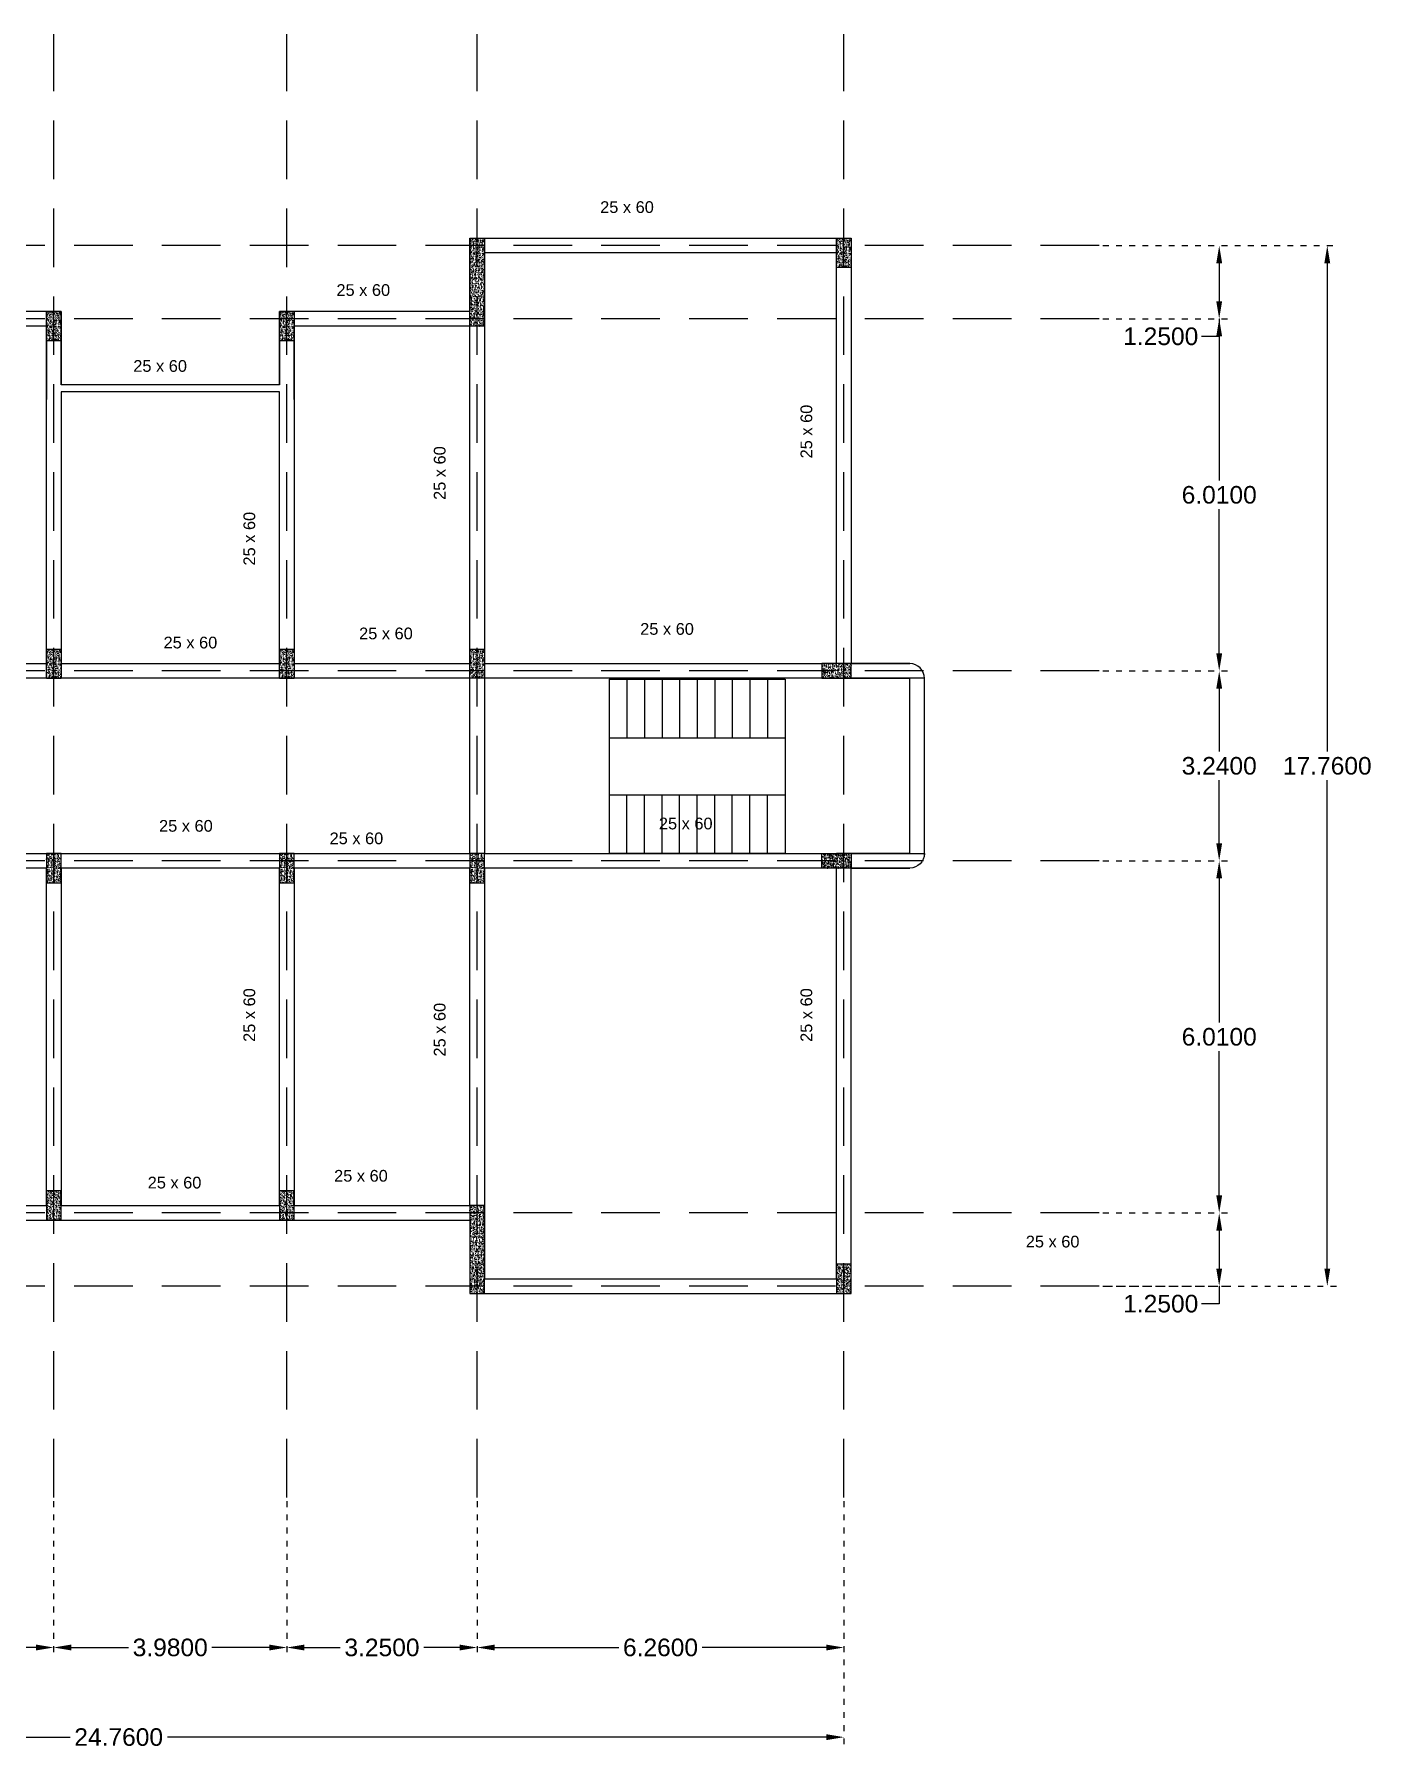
# Model space of a CAD drawing. Header units: inches. Extents: x 19185.4 to 19223.5, y 8696.2 to 8725.5.
# Drawn here: x 19200.67 to 19223.49, y 8696.19 to 8725.45 of the extents above; entities that cross this region are included whole.
import ezdxf

# ---------------------------------------------------------------- set-up
doc = ezdxf.new("R2010")
doc.units = ezdxf.units.IN
doc.header["$MEASUREMENT"] = 0
doc.linetypes.add('DASHEDX2', pattern=[1.5, 1, -0.5])
doc.linetypes.add('DOT2', pattern=[0.125, 0, -0.125])
for name, color, linetype in [('AXIS', 1, 'DASHEDX2'), ('columns', 4, 'Continuous'), ('dimensions', 3, 'DOT2'), ('label', 10, 'Continuous'), ('stairs', 7, 'Continuous'), ('walls', 2, 'Continuous')]:
    doc.layers.add(name, color=color, linetype=linetype)
doc.styles.get("Standard").update_dxf_attribs({"font": 'arial.ttf'})
doc.dimstyles.new('ahmed', dxfattribs={"dimtxt": 0.3, "dimasz": 0.3, "dimexe": 0.18, "dimexo": 0.0625, "dimgap": 0.09, "dimtad": 0, "dimtih": 1, "dimtoh": 1, "dimdec": 4, "dimzin": 0, "dimdsep": 46, "dimtxsty": 'Standard', "dimcen": 0.09, "dimclrt": 256, "dimadec": 0, "dimazin": 0, "dimtfac": 1, "dimtdec": 4, "dimtofl": 0, "dimtmove": 0, "dimatfit": 3, "dimfxl": 1, "dimtolj": 1, "dimtzin": 0, "dimarcsym": 0})
pattern_1 = [(50, (22.0796, 0.86573), (0.07172601826, -0.0062752135), [0.0075, -0.0825]), (355, (22.0796, 0.86573), (-0.01387513336, 0.07521921337), [0.006, -0.066]), (100.45144446, (22.08558, 0.865205), (0.05785088467, 0.0689439991), [0.0063740192, -0.0701142112]), (46.1842, (22.0796, 0.88573), (0.10672413307, -0.01655192808), [0.01125, -0.12375]), (96.6356355, (22.0885, 0.88435), (0.09346619457, 0.0974118601), [0.0095610342, -0.105171376]), (351.184164, (22.0796, 0.88573), (0.0934661945, 0.09741186), [0.009, -0.0990000001]), (21, (22.0896, 0.88073), (0.05969070521, -0.04026188907), [0.0075, -0.0825]), (326, (22.0896, 0.88073), (0.0243315332, 0.0725150045), [0.006, -0.066]), (71.45144474, (22.094576, 0.87737), (0.08402223767, 0.03225311528), [0.006374019, -0.0701142112]), (37.5, (22.079601, 0.865728), (0.001215985532, 0.033289385383), [0, -0.0652, 0, -0.067, 0, -0.06625]), (7.5, (22.0796, 0.865728), (0.026306953744, 0.03944117119), [0, -0.0382, 0, -0.0637, 0, -0.02525]), (327.5, (22.057301, 0.865728), (0.053382243617, -0.002255487173), [0, -0.025, 0, -0.078, 0, -0.1035]), (317.5, (22.0473, 0.86573), (0.05831861693, 0.01001049823), [0, -0.0325, 0, -0.0518, 0, -0.0735])]
pattern_2 = [(50, (25.3296, 2.11573), (0.07172601826, -0.0062752135), [0.0075, -0.0825]), (355, (25.3296, 2.11573), (-0.01387513336, 0.07521921337), [0.006, -0.066]), (100.45144446, (25.33558, 2.115205), (0.05785088467, 0.0689439991), [0.0063740192, -0.0701142112]), (46.1842, (25.3296, 2.13573), (0.10672413307, -0.01655192808), [0.01125, -0.12375]), (96.6356355, (25.3385, 2.13435), (0.09346619457, 0.0974118601), [0.0095610342, -0.105171376]), (351.184164, (25.3296, 2.13573), (0.0934661945, 0.09741186), [0.009, -0.0990000001]), (21, (25.3396, 2.13073), (0.05969070521, -0.04026188907), [0.0075, -0.0825]), (326, (25.3396, 2.13073), (0.0243315332, 0.0725150045), [0.006, -0.066]), (71.45144474, (25.344576, 2.12737), (0.08402223767, 0.03225311528), [0.006374019, -0.0701142112]), (37.5, (25.329601, 2.115728), (0.001215985532, 0.033289385383), [0, -0.0652, 0, -0.067, 0, -0.06625]), (7.5, (25.3296, 2.115728), (0.026306953744, 0.03944117119), [0, -0.0382, 0, -0.0637, 0, -0.02525]), (327.5, (25.307301, 2.115728), (0.053382243617, -0.002255487173), [0, -0.025, 0, -0.078, 0, -0.1035]), (317.5, (25.2973, 2.11573), (0.05831861693, 0.01001049823), [0, -0.0325, 0, -0.0518, 0, -0.0735])]
pattern_3 = [(50, (31.5896, 2.11573), (0.07172601826, -0.0062752135), [0.0075, -0.0825]), (355, (31.5896, 2.11573), (-0.01387513336, 0.07521921337), [0.006, -0.066]), (100.45144446, (31.59558, 2.115205), (0.05785088467, 0.0689439991), [0.0063740192, -0.0701142112]), (46.1842, (31.5896, 2.13573), (0.10672413307, -0.01655192808), [0.01125, -0.12375]), (96.6356355, (31.5985, 2.13435), (0.09346619457, 0.0974118601), [0.0095610342, -0.105171376]), (351.184164, (31.5896, 2.13573), (0.0934661945, 0.09741186), [0.009, -0.0990000001]), (21, (31.5996, 2.13073), (0.05969070521, -0.04026188907), [0.0075, -0.0825]), (326, (31.5996, 2.13073), (0.0243315332, 0.0725150045), [0.006, -0.066]), (71.45144474, (31.604576, 2.12737), (0.08402223767, 0.03225311528), [0.006374019, -0.0701142112]), (37.5, (31.589601, 2.115728), (0.001215985532, 0.033289385383), [0, -0.0652, 0, -0.067, 0, -0.06625]), (7.5, (31.5896, 2.115728), (0.026306953744, 0.03944117119), [0, -0.0382, 0, -0.0637, 0, -0.02525]), (327.5, (31.567301, 2.115728), (0.053382243617, -0.002255487173), [0, -0.025, 0, -0.078, 0, -0.1035]), (317.5, (31.5573, 2.11573), (0.05831861693, 0.01001049823), [0, -0.0325, 0, -0.0518, 0, -0.0735])]
pattern_4 = [(50, (18.0996, 0.86573), (0.07172601826, -0.0062752135), [0.0075, -0.0825]), (355, (18.0996, 0.86573), (-0.01387513336, 0.07521921337), [0.006, -0.066]), (100.45144446, (18.10558, 0.865205), (0.05785088467, 0.0689439991), [0.0063740192, -0.0701142112]), (46.1842, (18.0996, 0.88573), (0.10672413307, -0.01655192808), [0.01125, -0.12375]), (96.6356355, (18.1085, 0.88435), (0.09346619457, 0.0974118601), [0.0095610342, -0.105171376]), (351.184164, (18.0996, 0.88573), (0.0934661945, 0.09741186), [0.009, -0.0990000001]), (21, (18.1096, 0.88073), (0.05969070521, -0.04026188907), [0.0075, -0.0825]), (326, (18.1096, 0.88073), (0.0243315332, 0.0725150045), [0.006, -0.066]), (71.45144474, (18.114576, 0.87737), (0.08402223767, 0.03225311528), [0.006374019, -0.0701142112]), (37.5, (18.099601, 0.865728), (0.001215985532, 0.033289385383), [0, -0.0652, 0, -0.067, 0, -0.06625]), (7.5, (18.0996, 0.865728), (0.026306953744, 0.03944117119), [0, -0.0382, 0, -0.0637, 0, -0.02525]), (327.5, (18.077301, 0.865728), (0.053382243617, -0.002255487173), [0, -0.025, 0, -0.078, 0, -0.1035]), (317.5, (18.0673, 0.86573), (0.05831861693, 0.01001049823), [0, -0.0325, 0, -0.0518, 0, -0.0735])]
pattern_5 = [(50, (18.0996, -4.89427), (0.07172601826, -0.0062752135), [0.0075, -0.0825]), (355, (18.0996, -4.89427), (-0.01387513336, 0.07521921337), [0.006, -0.066]), (100.45144446, (18.10558, -4.894795), (0.05785088467, 0.0689439991), [0.0063740192, -0.0701142112]), (46.1842, (18.0996, -4.87427), (0.10672413307, -0.01655192808), [0.01125, -0.12375]), (96.6356355, (18.1085, -4.87565), (0.09346619457, 0.0974118601), [0.0095610342, -0.105171376]), (351.184164, (18.0996, -4.87427), (0.0934661945, 0.09741186), [0.009, -0.0990000001]), (21, (18.1096, -4.87927), (0.05969070521, -0.04026188907), [0.0075, -0.0825]), (326, (18.1096, -4.87927), (0.0243315332, 0.0725150045), [0.006, -0.066]), (71.45144474, (18.114576, -4.88263), (0.08402223767, 0.03225311528), [0.006374019, -0.0701142112]), (37.5, (18.099601, -4.894272), (0.001215985532, 0.033289385383), [0, -0.0652, 0, -0.067, 0, -0.06625]), (7.5, (18.0996, -4.894272), (0.026306953744, 0.03944117119), [0, -0.0382, 0, -0.0637, 0, -0.02525]), (327.5, (18.077301, -4.894272), (0.053382243617, -0.002255487173), [0, -0.025, 0, -0.078, 0, -0.1035]), (317.5, (18.0673, -4.89427), (0.05831861693, 0.01001049823), [0, -0.0325, 0, -0.0518, 0, -0.0735])]
pattern_6 = [(50, (25.3296, -4.89427), (0.07172601826, -0.0062752135), [0.0075, -0.0825]), (355, (25.3296, -4.89427), (-0.01387513336, 0.07521921337), [0.006, -0.066]), (100.45144446, (25.33558, -4.894795), (0.05785088467, 0.0689439991), [0.0063740192, -0.0701142112]), (46.1842, (25.3296, -4.87427), (0.10672413307, -0.01655192808), [0.01125, -0.12375]), (96.6356355, (25.3385, -4.87565), (0.09346619457, 0.0974118601), [0.0095610342, -0.105171376]), (351.184164, (25.3296, -4.87427), (0.0934661945, 0.09741186), [0.009, -0.0990000001]), (21, (25.3396, -4.87927), (0.05969070521, -0.04026188907), [0.0075, -0.0825]), (326, (25.3396, -4.87927), (0.0243315332, 0.0725150045), [0.006, -0.066]), (71.45144474, (25.344576, -4.88263), (0.08402223767, 0.03225311528), [0.006374019, -0.0701142112]), (37.5, (25.329601, -4.894272), (0.001215985532, 0.033289385383), [0, -0.0652, 0, -0.067, 0, -0.06625]), (7.5, (25.3296, -4.894272), (0.026306953744, 0.03944117119), [0, -0.0382, 0, -0.0637, 0, -0.02525]), (327.5, (25.307301, -4.894272), (0.053382243617, -0.002255487173), [0, -0.025, 0, -0.078, 0, -0.1035]), (317.5, (25.2973, -4.89427), (0.05831861693, 0.01001049823), [0, -0.0325, 0, -0.0518, 0, -0.0735])]
pattern_7 = [(50, (22.0796, -4.89427), (0.07172601826, -0.0062752135), [0.0075, -0.0825]), (355, (22.0796, -4.89427), (-0.01387513336, 0.07521921337), [0.006, -0.066]), (100.45144446, (22.08558, -4.894795), (0.05785088467, 0.0689439991), [0.0063740192, -0.0701142112]), (46.1842, (22.0796, -4.87427), (0.10672413307, -0.01655192808), [0.01125, -0.12375]), (96.6356355, (22.0885, -4.87565), (0.09346619457, 0.0974118601), [0.0095610342, -0.105171376]), (351.184164, (22.0796, -4.87427), (0.0934661945, 0.09741186), [0.009, -0.0990000001]), (21, (22.0896, -4.87927), (0.05969070521, -0.04026188907), [0.0075, -0.0825]), (326, (22.0896, -4.87927), (0.0243315332, 0.0725150045), [0.006, -0.066]), (71.45144474, (22.094576, -4.88263), (0.08402223767, 0.03225311528), [0.006374019, -0.0701142112]), (37.5, (22.079601, -4.894272), (0.001215985532, 0.033289385383), [0, -0.0652, 0, -0.067, 0, -0.06625]), (7.5, (22.0796, -4.894272), (0.026306953744, 0.03944117119), [0, -0.0382, 0, -0.0637, 0, -0.02525]), (327.5, (22.057301, -4.894272), (0.053382243617, -0.002255487173), [0, -0.025, 0, -0.078, 0, -0.1035]), (317.5, (22.0473, -4.89427), (0.05831861693, 0.01001049823), [0, -0.0325, 0, -0.0518, 0, -0.0735])]
pattern_8 = [(320, (10468.49329, 27897.49357), (-0.0062752135, -0.07172601826), [0.0075, -0.0825]), (265, (10468.49329, 27897.49357), (0.07521921337, 0.01387513336), [0.006, -0.066]), (10.45144446, (10468.492765, 27897.487596), (0.0689439991, -0.05785088467), [0.0063740192, -0.0701142112]), (316.1842, (10468.51329, 27897.49357), (-0.01655192808, -0.10672413307), [0.01125, -0.12375]), (6.6356355, (10468.51191, 27897.48468), (0.0974118601, -0.09346619457), [0.0095610342, -0.105171376]), (261.184164, (10468.51329, 27897.49357), (0.09741186, -0.0934661945), [0.009, -0.0990000001]), (291, (10468.50829, 27897.48357), (-0.04026188907, -0.05969070521), [0.0075, -0.0825]), (236, (10468.50829, 27897.48357), (0.0725150045, -0.0243315332), [0.006, -0.066]), (341.45144474, (10468.50493, 27897.4786), (0.03225311528, -0.08402223767), [0.006374019, -0.0701142112]), (307.5, (10468.493288, 27897.493573), (0.033289385383, -0.001215985532), [0, -0.0652, 0, -0.067, 0, -0.06625]), (277.5, (10468.493288, 27897.493573), (0.03944117119, -0.026306953744), [0, -0.0382, 0, -0.0637, 0, -0.02525]), (237.5, (10468.493288, 27897.515873), (-0.002255487173, -0.053382243617), [0, -0.025, 0, -0.078, 0, -0.1035]), (227.5, (10468.493288, 27897.525873), (0.01001049823, -0.05831861693), [0, -0.0325, 0, -0.0518, 0, -0.0735])]

# ---------------------------------------------------------------- blocks, each defined once
blk = doc.blocks.new('*D1')
at = {"layer": 'Defpoints', "color": 0}
for p in [(19218.854, 8721.848), (19218.854, 8720.598), (19220.903, 8720.598)]:
    blk.add_point(p, dxfattribs=at)
at = {"layer": 'dimensions', "color": 0, "lineweight": -2, "transparency": 16777216}
for p, q in [((19218.917, 8721.848), (19221.083, 8721.848)), ((19218.917, 8720.598), (19221.083, 8720.598))]:
    blk.add_line(p, q, dxfattribs=at)
at = {"layer": 'dimensions', "color": 0, "linetype": 'Continuous', "lineweight": -2, "transparency": 16777216}
for p, q in [((19220.903, 8721.548), (19220.903, 8720.898)), ((19220.903, 8720.598), (19220.903, 8720.298)), ((19220.903, 8720.298), (19220.603, 8720.298))]:
    blk.add_line(p, q, dxfattribs=at)
at = {"layer": 'dimensions', "color": 0, "transparency": 16777216}
for points in [[(19220.853, 8721.548), (19220.953, 8721.548), (19220.903, 8721.848)], [(19220.853, 8720.898), (19220.953, 8720.898), (19220.903, 8720.598)]]:
    blk.add_solid(points, dxfattribs=at)
at = {"layer": 'dimensions', "transparency": 16777216, "insert": (19219.905, 8720.298), "char_height": 0.3, "attachment_point": 5}
blk.add_mtext('\\A1;1.2500', dxfattribs=at)
blk = doc.blocks.new('*D2')
at = {"layer": 'Defpoints', "color": 0}
for p in [(19218.854, 8720.598), (19218.854, 8714.588), (19220.903, 8714.588)]:
    blk.add_point(p, dxfattribs=at)
at = {"layer": 'dimensions', "color": 0, "lineweight": -2, "transparency": 16777216}
for p, q in [((19218.917, 8720.598), (19221.083, 8720.598)), ((19218.917, 8714.588), (19221.083, 8714.588))]:
    blk.add_line(p, q, dxfattribs=at)
at = {"layer": 'dimensions', "color": 0, "linetype": 'Continuous', "lineweight": -2, "transparency": 16777216}
for p, q in [((19220.903, 8720.298), (19220.903, 8717.836)), ((19220.903, 8714.888), (19220.903, 8717.35))]:
    blk.add_line(p, q, dxfattribs=at)
at = {"layer": 'dimensions', "color": 0, "transparency": 16777216}
for points in [[(19220.853, 8720.298), (19220.953, 8720.298), (19220.903, 8720.598)], [(19220.853, 8714.888), (19220.953, 8714.888), (19220.903, 8714.588)]]:
    blk.add_solid(points, dxfattribs=at)
at = {"layer": 'dimensions', "transparency": 16777216, "insert": (19220.903, 8717.593), "char_height": 0.3, "attachment_point": 5}
blk.add_mtext('\\A1;6.0100', dxfattribs=at)
blk = doc.blocks.new('*D3')
at = {"layer": 'Defpoints', "color": 0}
for p in [(19218.854, 8714.588), (19218.854, 8711.348), (19220.903, 8711.348)]:
    blk.add_point(p, dxfattribs=at)
at = {"layer": 'dimensions', "color": 0, "lineweight": -2, "transparency": 16777216}
for p, q in [((19218.917, 8714.588), (19221.083, 8714.588)), ((19218.917, 8711.348), (19221.083, 8711.348))]:
    blk.add_line(p, q, dxfattribs=at)
at = {"layer": 'dimensions', "color": 0, "linetype": 'Continuous', "lineweight": -2, "transparency": 16777216}
for p, q in [((19220.903, 8714.288), (19220.903, 8713.211)), ((19220.903, 8711.648), (19220.903, 8712.725))]:
    blk.add_line(p, q, dxfattribs=at)
at = {"layer": 'dimensions', "color": 0, "transparency": 16777216}
for points in [[(19220.853, 8714.288), (19220.953, 8714.288), (19220.903, 8714.588)], [(19220.853, 8711.648), (19220.953, 8711.648), (19220.903, 8711.348)]]:
    blk.add_solid(points, dxfattribs=at)
at = {"layer": 'dimensions', "transparency": 16777216, "insert": (19220.903, 8712.968), "char_height": 0.3, "attachment_point": 5}
blk.add_mtext('\\A1;3.2400', dxfattribs=at)
blk = doc.blocks.new('*D4')
at = {"layer": 'Defpoints', "color": 0}
for p in [(19218.854, 8711.348), (19218.854, 8705.338), (19220.903, 8705.338)]:
    blk.add_point(p, dxfattribs=at)
at = {"layer": 'dimensions', "color": 0, "lineweight": -2, "transparency": 16777216}
for p, q in [((19218.917, 8711.348), (19221.083, 8711.348)), ((19218.917, 8705.338), (19221.083, 8705.338))]:
    blk.add_line(p, q, dxfattribs=at)
at = {"layer": 'dimensions', "color": 0, "linetype": 'Continuous', "lineweight": -2, "transparency": 16777216}
for p, q in [((19220.903, 8711.048), (19220.903, 8708.586)), ((19220.903, 8705.638), (19220.903, 8708.1))]:
    blk.add_line(p, q, dxfattribs=at)
at = {"layer": 'dimensions', "color": 0, "transparency": 16777216}
for points in [[(19220.853, 8711.048), (19220.953, 8711.048), (19220.903, 8711.348)], [(19220.853, 8705.638), (19220.953, 8705.638), (19220.903, 8705.338)]]:
    blk.add_solid(points, dxfattribs=at)
at = {"layer": 'dimensions', "transparency": 16777216, "insert": (19220.903, 8708.343), "char_height": 0.3, "attachment_point": 5}
blk.add_mtext('\\A1;6.0100', dxfattribs=at)
blk = doc.blocks.new('*D5')
at = {"layer": 'Defpoints', "color": 0}
for p in [(19218.854, 8705.338), (19218.854, 8704.088), (19220.903, 8704.088)]:
    blk.add_point(p, dxfattribs=at)
at = {"layer": 'dimensions', "color": 0, "lineweight": -2, "transparency": 16777216}
for p, q in [((19218.917, 8705.338), (19221.083, 8705.338)), ((19218.917, 8704.088), (19221.083, 8704.088))]:
    blk.add_line(p, q, dxfattribs=at)
at = {"layer": 'dimensions', "color": 0, "linetype": 'Continuous', "lineweight": -2, "transparency": 16777216}
for p, q in [((19220.903, 8705.038), (19220.903, 8704.388)), ((19220.903, 8704.088), (19220.903, 8703.788)), ((19220.903, 8703.788), (19220.603, 8703.788))]:
    blk.add_line(p, q, dxfattribs=at)
at = {"layer": 'dimensions', "color": 0, "transparency": 16777216}
for points in [[(19220.853, 8705.038), (19220.953, 8705.038), (19220.903, 8705.338)], [(19220.853, 8704.388), (19220.953, 8704.388), (19220.903, 8704.088)]]:
    blk.add_solid(points, dxfattribs=at)
at = {"layer": 'dimensions', "transparency": 16777216, "insert": (19219.905, 8703.788), "char_height": 0.3, "attachment_point": 5}
blk.add_mtext('\\A1;1.2500', dxfattribs=at)
blk = doc.blocks.new('*D6')
at = {"layer": 'Defpoints', "color": 0}
for p in [(19208.235, 8700.481), (19214.495, 8700.481), (19208.235, 8697.921)]:
    blk.add_point(p, dxfattribs=at)
at = {"layer": 'dimensions', "color": 0, "lineweight": -2, "transparency": 16777216}
for p, q in [((19208.235, 8700.419), (19208.235, 8697.741)), ((19214.495, 8700.419), (19214.495, 8697.741))]:
    blk.add_line(p, q, dxfattribs=at)
at = {"layer": 'dimensions', "color": 0, "linetype": 'Continuous', "lineweight": -2, "transparency": 16777216}
for p, q in [((19208.535, 8697.921), (19210.652, 8697.921)), ((19214.195, 8697.921), (19212.078, 8697.921))]:
    blk.add_line(p, q, dxfattribs=at)
at = {"layer": 'dimensions', "color": 0, "transparency": 16777216}
for points in [[(19208.535, 8697.971), (19208.535, 8697.871), (19208.235, 8697.921)], [(19214.195, 8697.971), (19214.195, 8697.871), (19214.495, 8697.921)]]:
    blk.add_solid(points, dxfattribs=at)
at = {"layer": 'dimensions', "transparency": 16777216, "insert": (19211.365, 8697.921), "char_height": 0.3, "attachment_point": 5}
blk.add_mtext('\\A1;6.2600', dxfattribs=at)
blk = doc.blocks.new('*D7')
at = {"layer": 'Defpoints', "color": 0}
for p in [(19204.985, 8700.481), (19208.235, 8700.481), (19204.985, 8697.921)]:
    blk.add_point(p, dxfattribs=at)
at = {"layer": 'dimensions', "color": 0, "lineweight": -2, "transparency": 16777216}
for p, q in [((19204.985, 8700.419), (19204.985, 8697.741)), ((19208.235, 8700.419), (19208.235, 8697.741))]:
    blk.add_line(p, q, dxfattribs=at)
at = {"layer": 'dimensions', "color": 0, "linetype": 'Continuous', "lineweight": -2, "transparency": 16777216}
for p, q in [((19205.285, 8697.921), (19205.898, 8697.921)), ((19207.935, 8697.921), (19207.322, 8697.921))]:
    blk.add_line(p, q, dxfattribs=at)
at = {"layer": 'dimensions', "color": 0, "transparency": 16777216}
for points in [[(19205.285, 8697.971), (19205.285, 8697.871), (19204.985, 8697.921)], [(19207.935, 8697.971), (19207.935, 8697.871), (19208.235, 8697.921)]]:
    blk.add_solid(points, dxfattribs=at)
at = {"layer": 'dimensions', "transparency": 16777216, "insert": (19206.61, 8697.921), "char_height": 0.3, "attachment_point": 5}
blk.add_mtext('\\A1;3.2500', dxfattribs=at)
blk = doc.blocks.new('*D8')
at = {"layer": 'Defpoints', "color": 0}
for p in [(19201.005, 8700.481), (19204.985, 8700.481), (19201.005, 8697.921)]:
    blk.add_point(p, dxfattribs=at)
at = {"layer": 'dimensions', "color": 0, "lineweight": -2, "transparency": 16777216}
for p, q in [((19201.005, 8700.419), (19201.005, 8697.741)), ((19204.985, 8700.419), (19204.985, 8697.741))]:
    blk.add_line(p, q, dxfattribs=at)
at = {"layer": 'dimensions', "color": 0, "linetype": 'Continuous', "lineweight": -2, "transparency": 16777216}
for p, q in [((19201.305, 8697.921), (19202.283, 8697.921)), ((19204.685, 8697.921), (19203.707, 8697.921))]:
    blk.add_line(p, q, dxfattribs=at)
at = {"layer": 'dimensions', "color": 0, "transparency": 16777216}
for points in [[(19201.305, 8697.971), (19201.305, 8697.871), (19201.005, 8697.921)], [(19204.685, 8697.971), (19204.685, 8697.871), (19204.985, 8697.921)]]:
    blk.add_solid(points, dxfattribs=at)
at = {"layer": 'dimensions', "transparency": 16777216, "insert": (19202.995, 8697.921), "char_height": 0.3, "attachment_point": 5}
blk.add_mtext('\\A1;3.9800', dxfattribs=at)
blk = doc.blocks.new('*D9')
at = {"layer": 'Defpoints', "color": 0}
for p in [(19195.995, 8700.481), (19201.005, 8700.481), (19195.995, 8697.921)]:
    blk.add_point(p, dxfattribs=at)
at = {"layer": 'dimensions', "color": 0, "lineweight": -2, "transparency": 16777216}
for p, q in [((19195.995, 8700.419), (19195.995, 8697.741)), ((19201.005, 8700.419), (19201.005, 8697.741))]:
    blk.add_line(p, q, dxfattribs=at)
at = {"layer": 'dimensions', "color": 0, "linetype": 'Continuous', "lineweight": -2, "transparency": 16777216}
for p, q in [((19196.295, 8697.921), (19197.788, 8697.921)), ((19200.705, 8697.921), (19199.213, 8697.921))]:
    blk.add_line(p, q, dxfattribs=at)
at = {"layer": 'dimensions', "color": 0, "transparency": 16777216}
for points in [[(19196.295, 8697.971), (19196.295, 8697.871), (19195.995, 8697.921)], [(19200.705, 8697.971), (19200.705, 8697.871), (19201.005, 8697.921)]]:
    blk.add_solid(points, dxfattribs=at)
at = {"layer": 'dimensions', "transparency": 16777216, "insert": (19198.5, 8697.921), "char_height": 0.3, "attachment_point": 5}
blk.add_mtext('\\A1;5.0100', dxfattribs=at)
blk = doc.blocks.new('*D13')
at = {"layer": 'Defpoints', "color": 0}
for p in [(19218.854, 8721.848), (19218.917, 8704.088), (19222.748, 8704.088)]:
    blk.add_point(p, dxfattribs=at)
at = {"layer": 'dimensions', "color": 0, "lineweight": -2, "transparency": 16777216}
for p, q in [((19218.917, 8721.848), (19222.928, 8721.848)), ((19218.979, 8704.088), (19222.928, 8704.088))]:
    blk.add_line(p, q, dxfattribs=at)
at = {"layer": 'dimensions', "color": 0, "linetype": 'Continuous', "lineweight": -2, "transparency": 16777216}
for p, q in [((19222.748, 8721.548), (19222.748, 8713.211)), ((19222.748, 8704.388), (19222.748, 8712.725))]:
    blk.add_line(p, q, dxfattribs=at)
at = {"layer": 'dimensions', "color": 0, "transparency": 16777216}
for points in [[(19222.698, 8721.548), (19222.798, 8721.548), (19222.748, 8721.848)], [(19222.698, 8704.388), (19222.798, 8704.388), (19222.748, 8704.088)]]:
    blk.add_solid(points, dxfattribs=at)
at = {"layer": 'dimensions', "transparency": 16777216, "insert": (19222.748, 8712.968), "char_height": 0.3, "attachment_point": 5}
blk.add_mtext('\\A1;17.7600', dxfattribs=at)
blk = doc.blocks.new('*D14')
at = {"layer": 'Defpoints', "color": 0}
for p in [(19189.735, 8700.481), (19214.495, 8700.481), (19214.495, 8696.391)]:
    blk.add_point(p, dxfattribs=at)
at = {"layer": 'dimensions', "color": 0, "lineweight": -2, "transparency": 16777216}
for p, q in [((19189.735, 8700.419), (19189.735, 8696.211)), ((19214.495, 8700.419), (19214.495, 8696.211))]:
    blk.add_line(p, q, dxfattribs=at)
at = {"layer": 'dimensions', "color": 0, "linetype": 'Continuous', "lineweight": -2, "transparency": 16777216}
for p, q in [((19190.035, 8696.391), (19201.284, 8696.391)), ((19214.195, 8696.391), (19202.947, 8696.391))]:
    blk.add_line(p, q, dxfattribs=at)
at = {"layer": 'dimensions', "color": 0, "transparency": 16777216}
for points in [[(19190.035, 8696.441), (19190.035, 8696.341), (19189.735, 8696.391)], [(19214.195, 8696.441), (19214.195, 8696.341), (19214.495, 8696.391)]]:
    blk.add_solid(points, dxfattribs=at)
at = {"layer": 'dimensions', "transparency": 16777216, "insert": (19202.115, 8696.391), "char_height": 0.3, "attachment_point": 5}
blk.add_mtext('\\A1;24.7600', dxfattribs=at)

msp = doc.modelspace()

# ---------------------------------------------------------------- hatches: boundary and pattern name
at = {"layer": 'columns'}
h = msp.add_hatch(dxfattribs=at)
h.set_pattern_fill('AR-CONC', color=256, scale=0.01)
h.set_pattern_definition(pattern_2)
h.paths.add_polyline_path([(19208.11037, 8720.47281), (19208.36037, 8720.47281), (19208.36037, 8721.97281), (19208.11037, 8721.97281)])
h = msp.add_hatch(dxfattribs=at)
h.set_pattern_fill('AR-CONC', color=256, scale=0.01)
h.set_pattern_definition(pattern_3)
h.paths.add_polyline_path([(19214.37037, 8721.47281), (19214.62037, 8721.47281), (19214.62037, 8721.97281), (19214.37037, 8721.97281)])
h = msp.add_hatch(dxfattribs=at)
h.set_pattern_fill('AR-CONC', color=256, scale=0.01)
h.set_pattern_definition(pattern_4)
h.paths.add_polyline_path([(19200.88037, 8720.22281), (19201.13037, 8720.22281), (19201.13037, 8720.72281), (19200.88037, 8720.72281)])
h = msp.add_hatch(dxfattribs=at)
h.set_pattern_fill('AR-CONC', color=256, scale=0.01)
h.set_pattern_definition(pattern_1)
h.paths.add_polyline_path([(19204.86037, 8720.22281), (19205.11037, 8720.22281), (19205.11037, 8720.72281), (19204.86037, 8720.72281)])
h = msp.add_hatch(dxfattribs=at)
h.set_pattern_fill('AR-CONC', color=256, scale=0.01)
h.set_pattern_definition(pattern_5)
h.paths.add_polyline_path([(19200.88037, 8714.46281), (19201.13037, 8714.46281), (19201.13037, 8714.96281), (19200.88037, 8714.96281)])
h = msp.add_hatch(dxfattribs=at)
h.set_pattern_fill('AR-CONC', color=256, scale=0.01)
h.set_pattern_definition(pattern_7)
h.paths.add_polyline_path([(19204.86037, 8714.46281), (19205.11037, 8714.46281), (19205.11037, 8714.96281), (19204.86037, 8714.96281)])
h = msp.add_hatch(dxfattribs=at)
h.set_pattern_fill('AR-CONC', color=256, scale=0.01)
h.set_pattern_definition(pattern_6)
h.paths.add_polyline_path([(19208.11037, 8714.46281), (19208.36037, 8714.46281), (19208.36037, 8714.96281), (19208.11037, 8714.96281)])
h = msp.add_hatch(dxfattribs=at)
h.set_pattern_fill('AR-CONC', color=256, scale=0.01, angle=-90)
h.set_pattern_definition(pattern_8)
h.paths.add_polyline_path([(19214.12037, 8714.71281), (19214.12037, 8714.46281), (19214.62037, 8714.46281), (19214.62037, 8714.71281)])
h = msp.add_hatch(dxfattribs=at)
h.set_pattern_fill('AR-CONC', color=256, scale=0.01)
h.set_pattern_definition(pattern_5)
h.paths.add_polyline_path([(19200.88037, 8710.97281), (19201.13037, 8710.97281), (19201.13037, 8711.47281), (19200.88037, 8711.47281)])
h = msp.add_hatch(dxfattribs=at)
h.set_pattern_fill('AR-CONC', color=256, scale=0.01)
h.set_pattern_definition(pattern_7)
h.paths.add_polyline_path([(19204.86037, 8710.97281), (19205.11037, 8710.97281), (19205.11037, 8711.47281), (19204.86037, 8711.47281)])
h = msp.add_hatch(dxfattribs=at)
h.set_pattern_fill('AR-CONC', color=256, scale=0.01)
h.set_pattern_definition(pattern_6)
h.paths.add_polyline_path([(19208.11037, 8710.97281), (19208.36037, 8710.97281), (19208.36037, 8711.47281), (19208.11037, 8711.47281)])
h = msp.add_hatch(dxfattribs=at)
h.set_pattern_fill('AR-CONC', color=256, scale=0.01, angle=-90)
h.set_pattern_definition(pattern_8)
h.paths.add_polyline_path([(19214.62037, 8711.22281), (19214.62037, 8711.47281), (19214.12037, 8711.47281), (19214.12037, 8711.22281)])
h = msp.add_hatch(dxfattribs=at)
h.set_pattern_fill('AR-CONC', color=256, scale=0.01)
h.set_pattern_definition(pattern_4)
h.paths.add_polyline_path([(19200.88037, 8705.21281), (19201.13037, 8705.21281), (19201.13037, 8705.71281), (19200.88037, 8705.71281)])
h = msp.add_hatch(dxfattribs=at)
h.set_pattern_fill('AR-CONC', color=256, scale=0.01)
h.set_pattern_definition(pattern_1)
h.paths.add_polyline_path([(19204.86037, 8705.21281), (19205.11037, 8705.21281), (19205.11037, 8705.71281), (19204.86037, 8705.71281)])
h = msp.add_hatch(dxfattribs=at)
h.set_pattern_fill('AR-CONC', color=256, scale=0.01)
h.set_pattern_definition(pattern_2)
h.paths.add_polyline_path([(19208.11037, 8703.96281), (19208.36037, 8703.96281), (19208.36037, 8705.46281), (19208.11037, 8705.46281)])
h = msp.add_hatch(dxfattribs=at)
h.set_pattern_fill('AR-CONC', color=256, scale=0.01)
h.set_pattern_definition(pattern_3)
h.paths.add_polyline_path([(19214.37037, 8703.96281), (19214.62037, 8703.96281), (19214.62037, 8704.46281), (19214.37037, 8704.46281)])

# ---------------------------------------------------------------- linework, layer by layer
at = {"layer": 'AXIS'}
for p, q in [((19201.00537, 8700.48121), (19201.00537, 8725.4544)), ((19204.98537, 8700.48121), (19204.98537, 8725.4544)), ((19208.23537, 8700.48121), (19208.23537, 8725.4544)), ((19214.49537, 8700.48121), (19214.49537, 8725.4544)), ((19218.85413, 8721.84781), (19185.37661, 8721.84781)), ((19218.85413, 8721.84781), (19185.776, 8721.84781)), ((19218.85413, 8721.84781), (19196.12037, 8721.84781)), ((19218.85413, 8720.59781), (19185.37661, 8720.59781)), ((19218.85413, 8720.59781), (19196.12037, 8720.59781)), ((19218.85413, 8714.58781), (19185.37661, 8714.58781)), ((19218.85413, 8711.34781), (19185.37661, 8711.34781)), ((19218.85413, 8711.34781), (19201.9714, 8711.34781)), ((19218.85413, 8705.33781), (19185.37661, 8705.33781)), ((19218.85413, 8705.33781), (19196.12037, 8705.33781)), ((19218.85413, 8704.08781), (19185.37661, 8704.08781))]:
    msp.add_line(p, q, dxfattribs=at)
at = {"layer": 'columns'}
for points in [[(19208.11037, 8721.97281), (19208.36037, 8721.97281), (19208.36037, 8720.47281), (19208.11037, 8720.47281)], [(19214.37037, 8721.97281), (19214.62037, 8721.97281), (19214.62037, 8721.47281), (19214.37037, 8721.47281)], [(19200.88037, 8720.72281), (19201.13037, 8720.72281), (19201.13037, 8720.22281), (19200.88037, 8720.22281)], [(19204.86037, 8720.72281), (19205.11037, 8720.72281), (19205.11037, 8720.22281), (19204.86037, 8720.22281)], [(19200.88037, 8714.96281), (19201.13037, 8714.96281), (19201.13037, 8714.46281), (19200.88037, 8714.46281)], [(19204.86037, 8714.96281), (19205.11037, 8714.96281), (19205.11037, 8714.46281), (19204.86037, 8714.46281)], [(19208.11037, 8714.96281), (19208.36037, 8714.96281), (19208.36037, 8714.46281), (19208.11037, 8714.46281)], [(19214.12037, 8714.71281), (19214.12037, 8714.46281), (19214.62037, 8714.46281), (19214.62037, 8714.71281)], [(19200.88037, 8710.97281), (19201.13037, 8710.97281), (19201.13037, 8711.47281), (19200.88037, 8711.47281)], [(19204.86037, 8710.97281), (19205.11037, 8710.97281), (19205.11037, 8711.47281), (19204.86037, 8711.47281)], [(19208.11037, 8710.97281), (19208.36037, 8710.97281), (19208.36037, 8711.47281), (19208.11037, 8711.47281)], [(19214.12037, 8711.22281), (19214.12037, 8711.47281), (19214.62037, 8711.47281), (19214.62037, 8711.22281)], [(19200.88037, 8705.21281), (19201.13037, 8705.21281), (19201.13037, 8705.71281), (19200.88037, 8705.71281)], [(19204.86037, 8705.21281), (19205.11037, 8705.21281), (19205.11037, 8705.71281), (19204.86037, 8705.71281)], [(19208.11037, 8703.96281), (19208.36037, 8703.96281), (19208.36037, 8705.46281), (19208.11037, 8705.46281)], [(19214.37037, 8703.96281), (19214.62037, 8703.96281), (19214.62037, 8704.46281), (19214.37037, 8704.46281)]]:
    msp.add_lwpolyline(points, close=True, dxfattribs=at)
at = {"layer": 'stairs'}
for p, q in [((19210.49037, 8714.44911), (19210.49037, 8711.47281)), ((19210.49037, 8714.44911), (19213.49037, 8714.44911)), ((19210.79037, 8714.44911), (19210.79037, 8713.44911)), ((19211.09037, 8714.44911), (19211.09037, 8713.44911)), ((19211.39037, 8714.44911), (19211.39037, 8713.44911)), ((19211.69037, 8714.44911), (19211.69037, 8713.44911)), ((19211.99037, 8714.44911), (19211.99037, 8713.44911)), ((19212.29037, 8714.44911), (19212.29037, 8713.44911)), ((19212.59037, 8714.44911), (19212.59037, 8713.44911)), ((19212.89037, 8714.44911), (19212.89037, 8713.44911)), ((19213.19037, 8714.44911), (19213.19037, 8713.44911)), ((19213.49037, 8714.44911), (19213.49037, 8711.47281)), ((19210.49037, 8713.44911), (19213.49037, 8713.44911)), ((19210.49037, 8712.47281), (19213.49037, 8712.47281)), ((19210.79037, 8711.47281), (19210.79037, 8712.47281)), ((19211.09037, 8711.47281), (19211.09037, 8712.47281)), ((19211.39037, 8711.47281), (19211.39037, 8712.47281)), ((19211.69037, 8711.47281), (19211.69037, 8712.47281)), ((19211.99037, 8711.47281), (19211.99037, 8712.47281)), ((19212.29037, 8711.47281), (19212.29037, 8712.47281)), ((19212.59037, 8711.47281), (19212.59037, 8712.47281)), ((19212.89037, 8711.47281), (19212.89037, 8712.47281)), ((19213.19037, 8711.47281), (19213.19037, 8712.47281)), ((19213.49037, 8711.47281), (19210.49037, 8711.47281))]:
    msp.add_line(p, q, dxfattribs=at)
at = {"layer": 'walls'}
for p, q in [((19201.13037, 8720.72281), (19196.12037, 8720.72281)), ((19201.13037, 8720.72281), (19201.13037, 8719.47281)), ((19201.13037, 8719.47281), (19201.13037, 8720.72281)), ((19204.86037, 8719.47281), (19204.86037, 8720.72281)), ((19204.86037, 8720.72281), (19204.86037, 8719.47281)), ((19200.88037, 8720.47281), (19200.88037, 8719.22281)), ((19204.86037, 8719.47281), (19201.13037, 8719.47281)), ((19201.13037, 8719.35281), (19201.13037, 8714.71281)), ((19204.86037, 8719.35281), (19201.13037, 8719.35281)), ((19204.86037, 8714.71281), (19204.86037, 8719.35281)), ((19201.13037, 8714.71281), (19204.86037, 8714.71281)), ((19214.62037, 8714.71281), (19215.62037, 8714.71281)), ((19215.87037, 8714.46281), (19188.36037, 8714.46281)), ((19200.88037, 8714.46281), (19201.13037, 8714.46281)), ((19204.86037, 8714.46281), (19205.11037, 8714.46281)), ((19208.36037, 8714.46281), (19208.36037, 8711.47281)), ((19214.37037, 8714.46281), (19215.62037, 8714.46281)), ((19215.62037, 8711.47281), (19215.62037, 8714.46281)), ((19208.36037, 8711.47281), (19215.87037, 8711.47281)), ((19215.62037, 8711.47281), (19214.37037, 8711.47281))]:
    msp.add_line(p, q, dxfattribs=at)
for points in [[(19208.11037, 8720.72281), (19208.11037, 8721.97281), (19208.11037, 8720.72281), (19204.86037, 8720.72281)], [(19208.11037, 8721.97281), (19214.62037, 8721.97281), (19214.62037, 8714.71281)], [(19208.36037, 8720.47281), (19208.36037, 8721.72281), (19208.36037, 8714.71281), (19214.37037, 8714.71281), (19214.37037, 8721.72281), (19208.36037, 8721.72281)], [(19205.11037, 8719.22281), (19205.11037, 8720.47281), (19205.11037, 8714.71281), (19208.11037, 8714.71281), (19208.11037, 8720.47281), (19205.11037, 8720.47281)], [(19196.12037, 8714.46281), (19196.12037, 8711.47281), (19208.11037, 8711.47281), (19208.11037, 8714.46281)], [(19188.60076, 8711.22281), (19189.61037, 8711.22281), (19189.61037, 8703.96281), (19196.12037, 8703.96281), (19196.12037, 8705.21281), (19208.11037, 8705.21281), (19208.11037, 8703.96281), (19214.62037, 8703.96281), (19214.62037, 8711.22281)]]:
    msp.add_lwpolyline(points, dxfattribs=at)
for points in [[(19196.12037, 8720.47281), (19196.12037, 8714.71281), (19200.88037, 8714.71281), (19200.88037, 8720.47281)], [(19200.88037, 8705.46281), (19200.88037, 8711.22281), (19196.12037, 8711.22281), (19196.12037, 8705.46281)], [(19204.86037, 8705.46281), (19204.86037, 8711.22281), (19201.13037, 8711.22281), (19201.13037, 8705.46281)], [(19208.11037, 8705.46281), (19208.11037, 8711.22281), (19205.11037, 8711.22281), (19205.11037, 8705.46281)], [(19214.37037, 8704.21281), (19214.37037, 8711.22281), (19208.36037, 8711.22281), (19208.36037, 8704.21281)]]:
    msp.add_lwpolyline(points, close=True, dxfattribs=at)
for points in [[(19215.87037, 8711.44558), (19215.87037, 8714.46281, 0.41421356), (19215.62037, 8714.71281), (19214.62037, 8714.71281)], [(19215.87037, 8711.47281), (19215.87037, 8711.47281, -0.41421356), (19215.62037, 8711.22281), (19214.62037, 8711.22281), (19215.62037, 8711.22281)]]:
    msp.add_lwpolyline(points, format="xyb", dxfattribs=at)

# ---------------------------------------------------------------- texts
at = {"layer": 'label', "char_height": 0.2, "attachment_point": 1}
for insert in [(19210.33458, 8722.60507), (19205.8325, 8721.18948), (19202.36406, 8719.89358), (19206.2193, 8715.32844), (19211.01818, 8715.40579), (19202.88155, 8715.17331), (19202.80438, 8712.04466), (19211.33736, 8712.08448), (19205.7152, 8711.83135), (19202.61032, 8705.95568), (19205.79282, 8706.07203), (19217.60112, 8704.94948)]:
    msp.add_mtext_dynamic_manual_height_columns('25 x 60 ', width=1.0881856, gutter_width=1, heights=[0], dxfattribs=dict(at, insert=insert))
at = {"layer": 'label', "char_height": 0.2, "attachment_point": 1, "rotation": 90}
for insert in [(19213.75485, 8718.2159), (19207.49485, 8717.50734), (19204.24485, 8716.38734), (19204.24485, 8708.25734), (19213.75485, 8708.25734), (19207.49485, 8708.00734)]:
    msp.add_mtext_dynamic_manual_height_columns('25 x 60 ', width=1.0881856, gutter_width=1, heights=[0], dxfattribs=dict(at, insert=insert))

# ---------------------------------------------------------------- dimensions: what is measured, and where the dimension line sits
at = {"layer": 'dimensions'}
for base, p1, p2, picture, middle in [((19220.90325, 8720.59781), (19218.85413, 8721.84781), (19218.85413, 8720.59781), '*D1', (19219.90517, 8720.29781)), ((19222.74844, 8704.08781), (19218.85413, 8721.84781), (19218.91663, 8704.08781), '*D13', (19222.74844, 8712.96781)), ((19220.90325, 8714.58781), (19218.85413, 8720.59781), (19218.85413, 8714.58781), '*D2', (19220.90325, 8717.59281)), ((19220.90325, 8711.34781), (19218.85413, 8714.58781), (19218.85413, 8711.34781), '*D3', (19220.90325, 8712.96781)), ((19220.90325, 8705.33781), (19218.85413, 8711.34781), (19218.85413, 8705.33781), '*D4', (19220.90325, 8708.34281)), ((19220.90325, 8704.08781), (19218.85413, 8705.33781), (19218.85413, 8704.08781), '*D5', (19219.90517, 8703.78781))]:
    dim = msp.add_linear_dim(base=base, p1=p1, p2=p2, angle=90, dimstyle='ahmed', dxfattribs=at)
    dim.commit()
    dim.dimension.update_dxf_attribs({"geometry": picture, "text_midpoint": middle})
for base, p1, p2, picture, middle in [((19214.49537, 8696.3908), (19189.73537, 8700.48121), (19214.49537, 8700.48121), '*D14', (19202.11537, 8696.3908)), ((19195.99537, 8697.92063), (19201.00537, 8700.48121), (19195.99537, 8700.48121), '*D9', (19198.50037, 8697.92063)), ((19201.00537, 8697.92063), (19204.98537, 8700.48121), (19201.00537, 8700.48121), '*D8', (19202.99537, 8697.92063)), ((19204.98537, 8697.92063), (19208.23537, 8700.48121), (19204.98537, 8700.48121), '*D7', (19206.61037, 8697.92063)), ((19208.23537, 8697.92063), (19214.49537, 8700.48121), (19208.23537, 8700.48121), '*D6', (19211.36537, 8697.92063))]:
    dim = msp.add_linear_dim(base=base, p1=p1, p2=p2, dimstyle='ahmed', dxfattribs=at)
    dim.commit()
    dim.dimension.update_dxf_attribs({"geometry": picture, "text_midpoint": middle})

doc.saveas('drawing.dxf')
